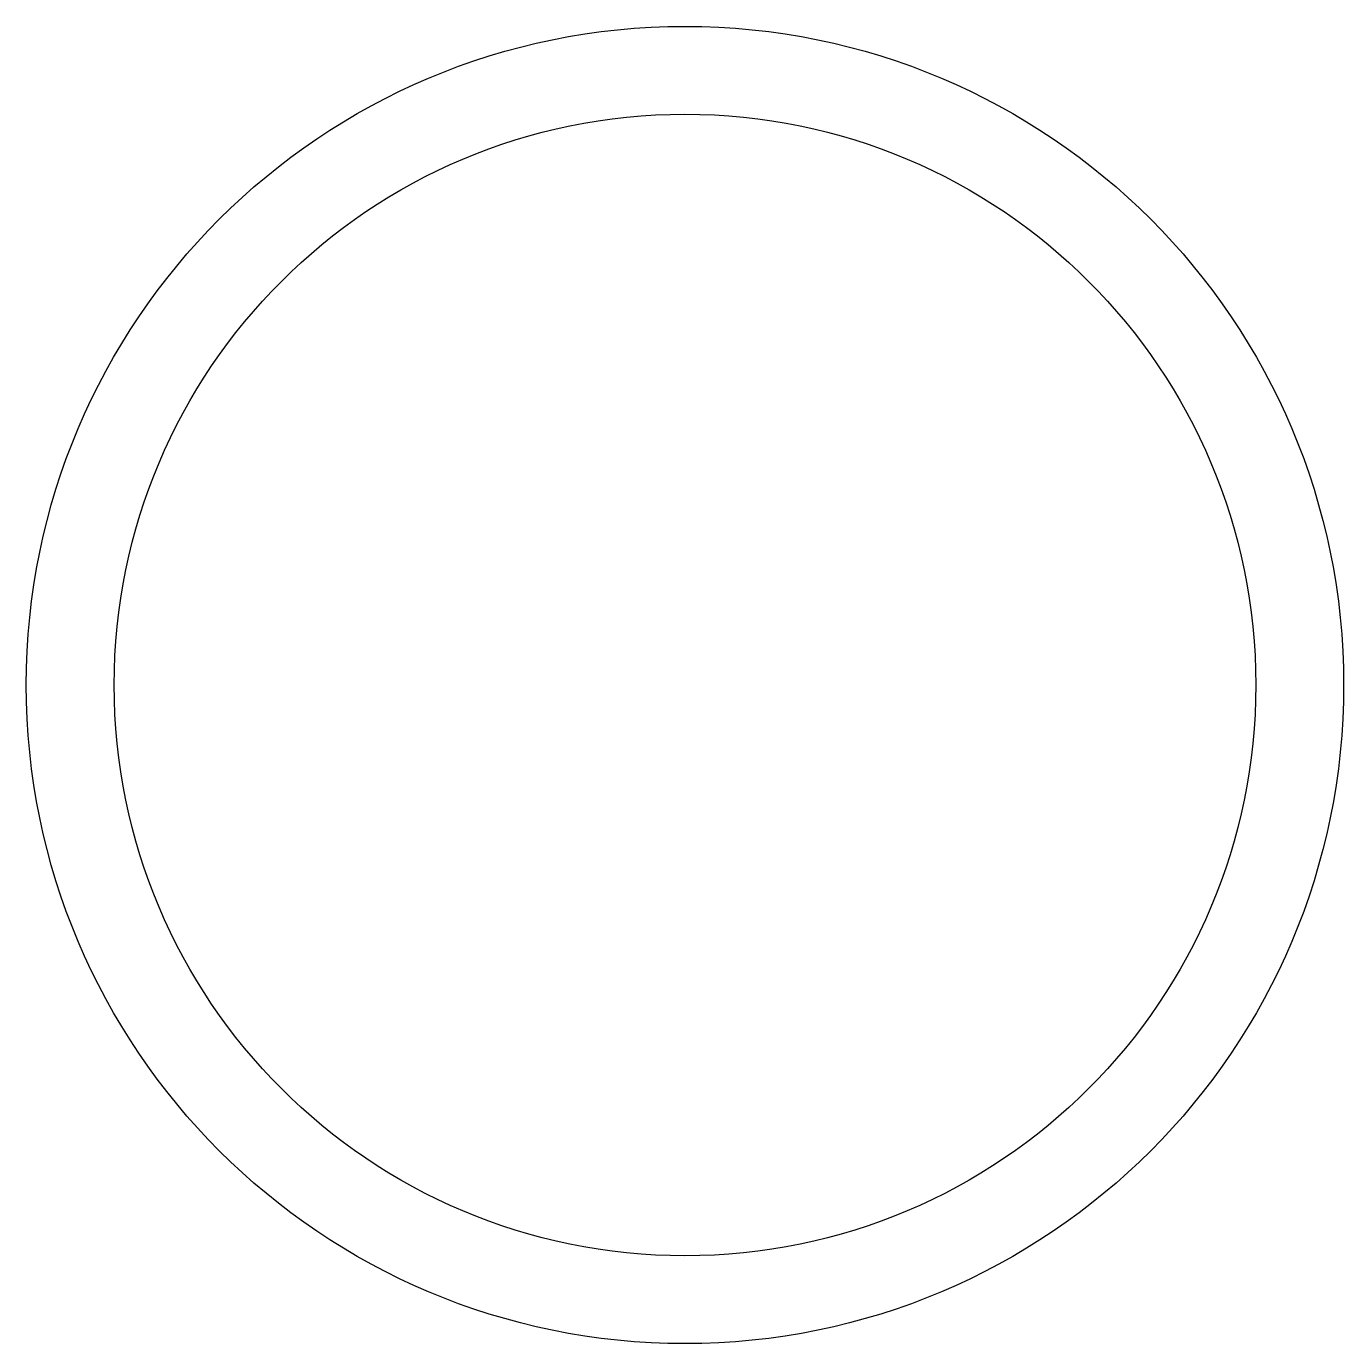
# Model space of a CAD drawing. Extents: x 649.5 to 679.5, y 670.8 to 700.8.
import ezdxf

# ---------------------------------------------------------------- set-up
doc = ezdxf.new("R2010")
doc.units = 0
doc.layers.add('OLCU', color=242, linetype='CONTINUOUS')

msp = doc.modelspace()

# ---------------------------------------------------------------- linework, layer by layer
at = {"layer": 'OLCU', "color": 0}
for radius in [15, 13]:
    msp.add_circle((664.508, 685.836), radius, dxfattribs=at)

doc.saveas('drawing.dxf')
